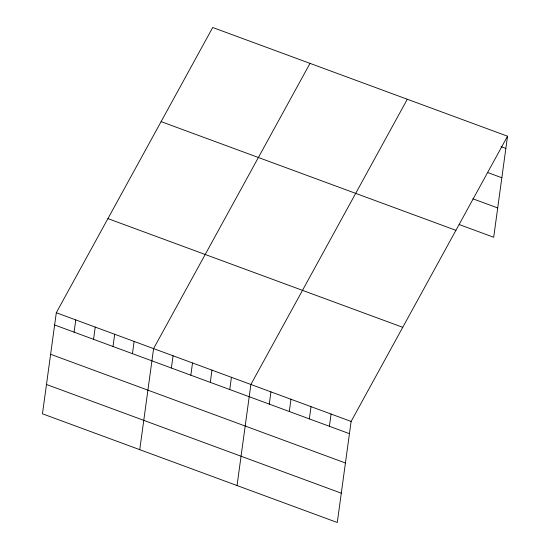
<?xml version="1.0" encoding="UTF-8"?>
<svg xmlns="http://www.w3.org/2000/svg" width="550" height="550" viewBox="0 0 550 550"><rect width="100%" height="100%" fill="white"/><g stroke="black" fill="none" stroke-linecap="round" stroke-linejoin="round"><path stroke-width="0.82" d="M56.306 312.737L42.467 413.799L337.281 522.5L351.12 421.438L507.533 136.201L212.719 27.5L56.306 312.737L351.12 421.438M74.092 332.152L75.769 319.907M93.548 339.322L95.226 327.085M113.004 346.5L114.682 334.256M132.461 353.671L134.138 341.433M139.755 449.673L153.594 348.604L310.007 63.374M171.38 368.019L173.058 355.781M190.836 375.196L192.514 362.959M210.292 382.367L211.97 370.129M229.749 389.544L231.426 377.307M237.043 485.54L250.883 384.478L407.296 99.241M269.259 404.112L270.93 391.868M289.3 411.503L290.978 399.259M309.347 418.894L311.025 406.656M329.395 426.284L331.072 414.047M507.533 136.201L493.694 237.263L459.209 224.551M501.05 146.664L505.856 148.438M487.41 172.432L501.841 177.753M472.849 198.784L497.709 207.955M161.109 121.626L455.916 230.326M107.924 218.611L402.737 327.312M54.636 324.974L349.442 433.675M50.621 354.289L345.428 462.99M46.482 384.484L341.296 493.185"/></g></svg>
